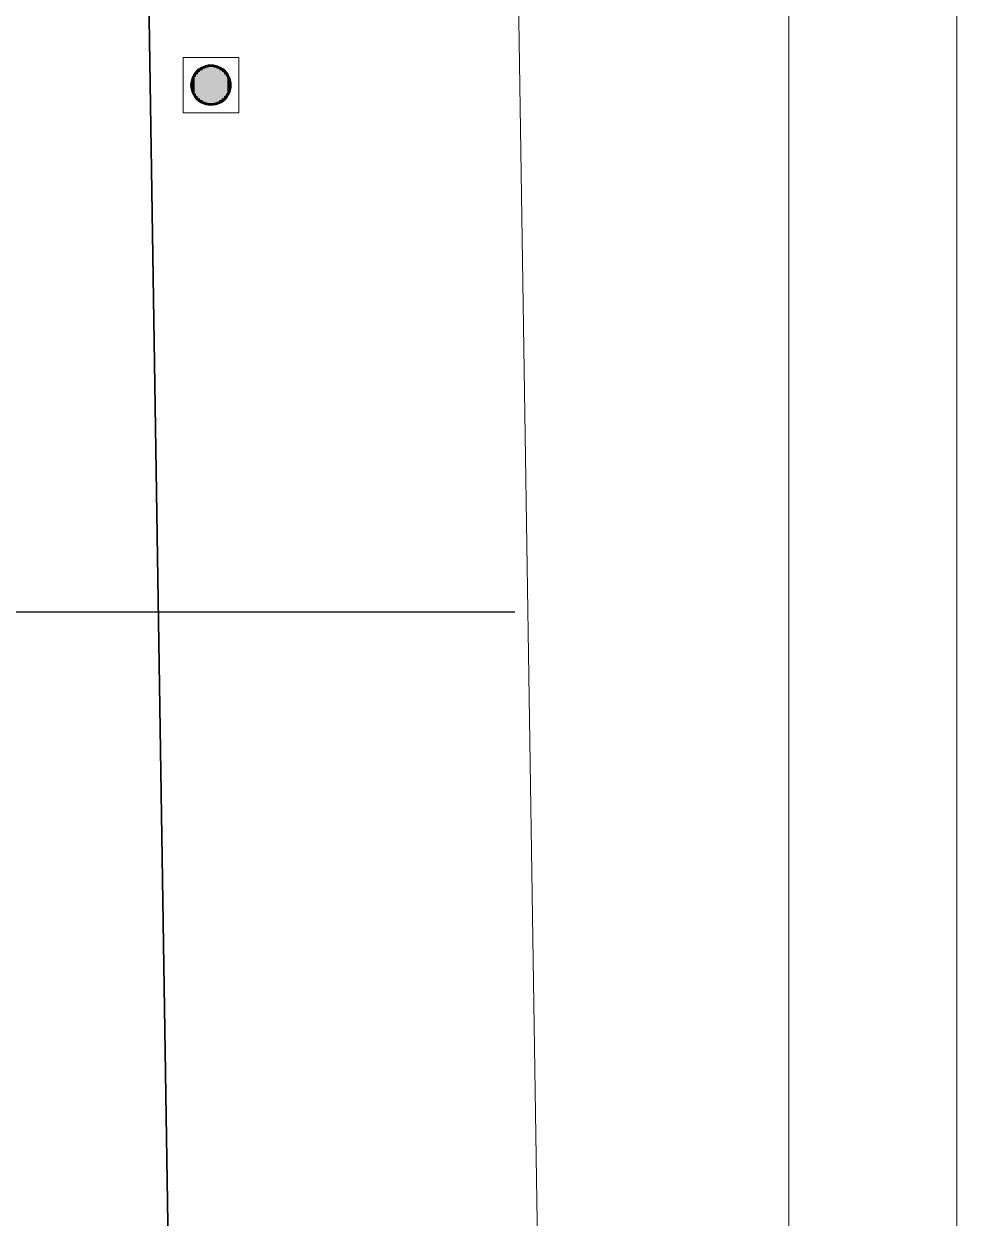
# Model space of a CAD drawing. Extents: x -1 to 1342, y -35 to 723.
# Drawn here: x 83.5 to 134.1, y 184.1 to 248.7 of the extents above; entities that cross this region are included whole.
import ezdxf
from ezdxf.lldxf.tags import DXFTag

# ---------------------------------------------------------------- set-up
doc = ezdxf.new("R2010")
doc.units = 0
doc.layers.get('0').update_dxf_attribs({"lineweight": 18})
for name, color, linetype, lineweight in [('-1._UG_2_005 Situation', 7, 'Continuous', 18), ('-1._UG_3_000-3 Kataster Parzellengrenzen', 7, 'Continuous', 25), ('-1._UG_3_200 Schnittlinien', 7, 'Continuous', 25), ('-1._UG_3_320 Sanitär Neu', 7, 'Continuous', 25)]:
    doc.layers.add(name, color=color, linetype=linetype, lineweight=lineweight)
doc.layers.add('X_Geometrie', color=3, linetype='Continuous', lineweight=18, true_color=0x00ff00)
tags = doc.linetypes.add('Strich 1_0.5mm', pattern=[0.0055, 0.005, -0.0005]).pattern_tags.tags
tags[6:7] = [DXFTag(74, 4), DXFTag(75, 0), DXFTag(340, '0'), DXFTag(46, 1.0), DXFTag(50, 0.0), DXFTag(44, 0.0), DXFTag(45, 0.0)]
tags[4:5] = [DXFTag(74, 4), DXFTag(75, 0), DXFTag(340, '0'), DXFTag(46, 1.0), DXFTag(50, 0.0), DXFTag(44, 0.0), DXFTag(45, 0.0)]
tags = doc.linetypes.add('Strichpunkt 6_2_2mm Schnitt', pattern=[0.5, 0.3, -0.1, 0, -0.1]).pattern_tags.tags
tags[10:11] = [DXFTag(74, 4), DXFTag(75, 0), DXFTag(340, '0'), DXFTag(46, 1.0), DXFTag(50, 0.0), DXFTag(44, 0.0), DXFTag(45, 0.0)]
tags[8:9] = [DXFTag(74, 4), DXFTag(75, 0), DXFTag(340, '0'), DXFTag(46, 1.0), DXFTag(50, 0.0), DXFTag(44, 0.0), DXFTag(45, 0.0)]
tags[6:7] = [DXFTag(74, 4), DXFTag(75, 0), DXFTag(340, '0'), DXFTag(46, 1.0), DXFTag(50, 0.0), DXFTag(44, 0.0), DXFTag(45, 0.0)]
tags[4:5] = [DXFTag(74, 4), DXFTag(75, 0), DXFTag(340, '0'), DXFTag(46, 1.0), DXFTag(50, 0.0), DXFTag(44, 0.0), DXFTag(45, 0.0)]

# ---------------------------------------------------------------- blocks, each defined once
blk = doc.blocks.new('Blockreferenz-A0SKLQITLL', base_point=(106.712, 115.326))
at = {"color": 0, "linetype": 'ByBlock', "lineweight": -2, "ltscale": 130000}
blk.add_line((106.712, 483.996), (111.419, 178.853), dxfattribs=at)
blk = doc.blocks.new('Polylinie-A0SKLQLFLL', base_point=(124.963, 97.02))
at = {"color": 0, "linetype": 'ByBlock', "lineweight": -2, "ltscale": 0.18}
for p, q in [((124.963, 501.738), (124.963, 115.719)), ((134.079, 119.141), (134.041, 492.658))]:
    blk.add_line(p, q, dxfattribs=at)
blk = doc.blocks.new('Referenz-A0SKLQRXLL', base_point=(5, 5))
at = {"layer": '-1._UG_3_000-3 Kataster Parzellengrenzen', "color": 0, "linetype": 'Continuous', "lineweight": -2, "ltscale": 62.5}
for p, q in [((91.422, 178.526), (86.399, 504.09)), ((86.399, 504.09), (91.422, 178.526))]:
    blk.add_line(p, q, dxfattribs=at)
at = {"layer": '-1._UG_3_200 Schnittlinien', "color": 0, "linetype": 'Strichpunkt 6_2_2mm Schnitt', "lineweight": -2, "ltscale": 62.5}
blk.add_line((70.127, 216.906), (110.127, 216.906), dxfattribs=at)
at = {"layer": '-1._UG_3_320 Sanitär Neu', "color": 0, "lineweight": 13}
for p, q in [((92.173, 246.928), (92.173, 243.928)), ((95.173, 246.928), (92.173, 246.928)), ((95.173, 243.928), (95.173, 246.928)), ((92.807, 245.928), (92.693, 245.928)), ((92.807, 244.928), (92.693, 244.928)), ((92.173, 243.928), (95.173, 243.928))]:
    blk.add_line(p, q, dxfattribs=at)
at = {"layer": '-1._UG_3_320 Sanitär Neu', "color": 0, "linetype": 'Continuous', "lineweight": 13, "ltscale": 16.9}
for p, q in [((93.123, 246.381), (93.003, 246.301)), ((93.252, 246.444), (93.123, 246.381)), ((93.388, 246.491), (93.252, 246.444)), ((93.414, 246.394), (93.29, 246.352)), ((93.529, 246.519), (93.388, 246.491)), ((93.542, 246.42), (93.414, 246.394)), ((93.673, 246.528), (93.529, 246.519)), ((93.673, 246.428), (93.542, 246.42)), ((93.817, 246.519), (93.673, 246.528)), ((93.804, 246.42), (93.673, 246.428)), ((93.932, 246.394), (93.804, 246.42)), ((93.958, 246.491), (93.817, 246.519)), ((94.056, 246.352), (93.932, 246.394)), ((94.094, 246.444), (93.958, 246.491)), ((94.223, 246.381), (94.094, 246.444)), ((94.343, 246.301), (94.223, 246.381)), ((92.61, 245.713), (92.582, 245.572)), ((92.657, 245.849), (92.61, 245.713)), ((92.72, 245.978), (92.657, 245.849)), ((92.749, 245.811), (92.707, 245.687)), ((92.8, 246.098), (92.72, 245.978)), ((92.807, 245.928), (92.749, 245.811)), ((92.895, 246.206), (92.8, 246.098)), ((92.88, 246.037), (92.807, 245.928)), ((92.966, 246.135), (92.88, 246.037)), ((93.003, 246.301), (92.895, 246.206)), ((93.064, 246.222), (92.966, 246.135)), ((93.173, 246.294), (93.064, 246.222)), ((93.29, 246.352), (93.173, 246.294)), ((94.173, 246.294), (94.056, 246.352)), ((94.282, 246.222), (94.173, 246.294)), ((94.38, 246.135), (94.282, 246.222)), ((94.451, 246.206), (94.343, 246.301)), ((94.466, 246.037), (94.38, 246.135)), ((94.546, 246.098), (94.451, 246.206)), ((94.539, 245.928), (94.466, 246.037)), ((94.597, 245.811), (94.539, 245.928)), ((94.626, 245.978), (94.546, 246.098)), ((94.639, 245.687), (94.597, 245.811)), ((94.689, 245.849), (94.626, 245.978)), ((94.736, 245.713), (94.689, 245.849)), ((94.764, 245.572), (94.736, 245.713)), ((92.582, 245.572), (92.573, 245.428)), ((92.573, 245.428), (92.582, 245.285)), ((92.582, 245.285), (92.61, 245.144)), ((92.61, 245.144), (92.657, 245.007)), ((92.682, 245.559), (92.673, 245.428)), ((92.673, 245.428), (92.682, 245.298)), ((92.707, 245.687), (92.682, 245.559)), ((92.682, 245.298), (92.707, 245.169)), ((92.707, 245.169), (92.749, 245.046)), ((94.597, 245.046), (94.639, 245.169)), ((94.664, 245.559), (94.639, 245.687)), ((94.639, 245.169), (94.664, 245.298)), ((94.673, 245.428), (94.664, 245.559)), ((94.664, 245.298), (94.673, 245.428)), ((94.689, 245.007), (94.736, 245.144)), ((94.736, 245.144), (94.764, 245.285)), ((94.773, 245.428), (94.764, 245.572)), ((94.764, 245.285), (94.773, 245.428)), ((92.657, 245.007), (92.72, 244.878)), ((92.72, 244.878), (92.8, 244.759)), ((92.749, 245.046), (92.807, 244.928)), ((92.8, 244.759), (92.895, 244.65)), ((92.807, 244.928), (92.88, 244.819)), ((92.88, 244.819), (92.966, 244.721)), ((92.895, 244.65), (93.003, 244.556)), ((92.966, 244.721), (93.064, 244.635)), ((93.003, 244.556), (93.123, 244.476)), ((93.064, 244.635), (93.173, 244.562)), ((93.123, 244.476), (93.252, 244.412)), ((93.173, 244.562), (93.29, 244.504)), ((93.29, 244.504), (93.414, 244.462)), ((93.414, 244.462), (93.542, 244.437)), ((93.542, 244.437), (93.673, 244.428)), ((93.673, 244.428), (93.804, 244.437)), ((93.804, 244.437), (93.932, 244.462)), ((93.932, 244.462), (94.056, 244.504)), ((94.056, 244.504), (94.173, 244.562)), ((94.094, 244.412), (94.223, 244.476)), ((94.173, 244.562), (94.282, 244.635)), ((94.223, 244.476), (94.343, 244.556)), ((94.282, 244.635), (94.38, 244.721)), ((94.343, 244.556), (94.451, 244.65)), ((94.38, 244.721), (94.466, 244.819)), ((94.451, 244.65), (94.546, 244.759)), ((94.466, 244.819), (94.539, 244.928)), ((94.539, 244.928), (94.597, 245.046)), ((94.546, 244.759), (94.626, 244.878)), ((94.626, 244.878), (94.689, 245.007)), ((93.252, 244.412), (93.388, 244.366)), ((93.388, 244.366), (93.529, 244.338)), ((93.529, 244.338), (93.673, 244.328)), ((93.673, 244.328), (93.817, 244.338)), ((93.817, 244.338), (93.958, 244.366)), ((93.958, 244.366), (94.094, 244.412))]:
    blk.add_line(p, q, dxfattribs=at)
at = {"layer": '-1._UG_3_320 Sanitär Neu', "color": 0, "linetype": 'Continuous', "lineweight": 0, "ltscale": 0.0169}
for points in [[(93.026, 246.318), (93.085, 246.318), (93.085, 246.354)], [(93.085, 246.354), (93.174, 246.354), (93.174, 246.408)], [(93.085, 246.291), (93.174, 246.291), (93.085, 246.354)], [(93.174, 246.291), (93.174, 246.354), (93.085, 246.354)], [(93.174, 246.408), (93.219, 246.408), (93.219, 246.427)], [(93.174, 246.319), (93.219, 246.319), (93.174, 246.408)], [(93.219, 246.319), (93.219, 246.408), (93.174, 246.408)], [(93.219, 246.427), (93.333, 246.427), (93.333, 246.474)], [(93.219, 246.366), (93.333, 246.366), (93.219, 246.427)], [(93.333, 246.366), (93.333, 246.427), (93.219, 246.427)], [(93.219, 246.319), (93.364, 246.319), (93.364, 246.379)], [(93.219, 246.319), (93.333, 246.366), (93.219, 246.366)], [(93.333, 246.474), (93.364, 246.474), (93.364, 246.482)], [(93.333, 246.379), (93.364, 246.379), (93.333, 246.474)], [(93.364, 246.379), (93.364, 246.474), (93.333, 246.474)], [(93.333, 246.366), (93.364, 246.379), (93.333, 246.379)], [(93.364, 246.482), (93.501, 246.482), (93.501, 246.515)], [(93.364, 246.412), (93.501, 246.412), (93.364, 246.482)], [(93.501, 246.412), (93.501, 246.482), (93.364, 246.482)], [(93.364, 246.379), (93.517, 246.379), (93.517, 246.416)], [(93.364, 246.379), (93.501, 246.412), (93.364, 246.412)], [(93.364, 244.477), (93.514, 244.477), (93.364, 246.379)], [(93.517, 244.441), (93.517, 246.379), (93.364, 246.379)], [(93.501, 246.515), (93.517, 246.515), (93.517, 246.516)], [(93.501, 246.416), (93.517, 246.416), (93.501, 246.515)], [(93.517, 246.416), (93.517, 246.515), (93.501, 246.515)], [(93.501, 246.412), (93.517, 246.416), (93.501, 246.416)], [(93.517, 246.516), (93.673, 246.516), (93.673, 246.528)], [(93.517, 246.428), (93.673, 246.428), (93.517, 246.516)], [(93.673, 246.428), (93.673, 246.516), (93.517, 246.516)], [(93.517, 246.416), (93.673, 246.428), (93.517, 246.428)], [(93.517, 246.416), (93.673, 246.416), (93.673, 246.428)], [(93.517, 244.441), (93.672, 244.441), (93.517, 246.416)], [(93.673, 244.428), (93.673, 246.416), (93.517, 246.416)], [(93.673, 246.428), (93.812, 246.428), (93.673, 246.528)], [(93.69, 246.516), (93.829, 246.516), (93.673, 246.528)], [(93.829, 246.416), (93.812, 246.428), (93.673, 246.428)], [(93.673, 244.441), (93.829, 244.441), (93.673, 246.428)], [(93.674, 246.416), (93.829, 246.416), (93.673, 246.428)], [(93.829, 244.441), (93.829, 246.416), (93.674, 246.416)], [(93.829, 246.416), (93.829, 246.516), (93.69, 246.516)], [(93.829, 246.416), (93.844, 246.416), (93.829, 246.516)], [(93.83, 246.515), (93.845, 246.515), (93.829, 246.516)], [(93.845, 246.412), (93.844, 246.416), (93.829, 246.416)], [(93.829, 244.477), (93.982, 244.477), (93.829, 246.416)], [(93.832, 246.379), (93.982, 246.379), (93.829, 246.416)], [(93.845, 246.412), (93.845, 246.515), (93.83, 246.515)], [(93.982, 244.477), (93.982, 246.379), (93.832, 246.379)], [(93.845, 246.412), (93.949, 246.412), (93.845, 246.515)], [(93.878, 246.482), (93.982, 246.482), (93.845, 246.515)], [(93.982, 246.379), (93.949, 246.412), (93.845, 246.412)], [(93.982, 246.379), (93.982, 246.482), (93.878, 246.482)], [(93.982, 246.379), (94.009, 246.379), (93.982, 246.482)], [(93.984, 246.474), (94.013, 246.474), (93.982, 246.482)], [(94.013, 246.366), (94.009, 246.379), (93.982, 246.379)], [(93.982, 244.537), (94.127, 244.537), (93.982, 246.379)], [(93.987, 246.319), (94.127, 246.319), (93.982, 246.379)], [(94.013, 246.366), (94.013, 246.474), (93.984, 246.474)], [(94.013, 246.366), (94.092, 246.366), (94.013, 246.474)], [(94.048, 246.427), (94.127, 246.427), (94.013, 246.474)], [(94.127, 246.319), (94.092, 246.366), (94.013, 246.366)], [(94.127, 246.319), (94.127, 246.427), (94.048, 246.427)], [(94.127, 246.319), (94.163, 246.319), (94.127, 246.427)], [(94.133, 246.408), (94.172, 246.408), (94.127, 246.427)], [(94.172, 246.291), (94.172, 246.408), (94.133, 246.408)], [(94.172, 246.291), (94.233, 246.291), (94.172, 246.408)], [(94.2, 246.354), (94.261, 246.354), (94.172, 246.408)], [(94.261, 246.237), (94.261, 246.354), (94.2, 246.354)], [(94.261, 246.237), (94.302, 246.237), (94.261, 246.354)], [(94.273, 246.318), (94.32, 246.318), (94.261, 246.354)], [(92.587, 245.601), (92.627, 245.601), (92.627, 245.769)], [(92.587, 245.6), (92.627, 245.6), (92.627, 245.768)], [(92.627, 245.769), (92.676, 245.769), (92.676, 245.886)], [(92.627, 245.768), (92.673, 245.768), (92.673, 245.88)], [(92.627, 245.088), (92.669, 245.088), (92.627, 245.769)], [(92.676, 245.503), (92.676, 245.769), (92.627, 245.769)], [(92.652, 245.353), (92.676, 245.353), (92.627, 245.769)], [(92.658, 245.503), (92.676, 245.503), (92.627, 245.769)], [(92.627, 245.088), (92.666, 245.088), (92.627, 245.768)], [(92.673, 244.977), (92.673, 245.768), (92.627, 245.768)], [(92.673, 245.88), (92.685, 245.88), (92.685, 245.909)], [(92.673, 245.585), (92.685, 245.585), (92.673, 245.88)], [(92.685, 245.585), (92.685, 245.88), (92.673, 245.88)], [(92.676, 245.886), (92.693, 245.886), (92.693, 245.928)], [(92.676, 245.618), (92.693, 245.618), (92.676, 245.886)], [(92.693, 245.618), (92.693, 245.886), (92.676, 245.886)], [(92.685, 245.909), (92.693, 245.909), (92.693, 245.928)], [(92.685, 245.616), (92.693, 245.616), (92.685, 245.909)], [(92.693, 245.616), (92.693, 245.909), (92.685, 245.909)], [(92.685, 245.585), (92.722, 245.585), (92.722, 245.737)], [(92.693, 245.928), (92.722, 245.928), (92.722, 245.975)], [(92.693, 245.737), (92.722, 245.737), (92.693, 245.928)], [(92.722, 245.737), (92.722, 245.928), (92.693, 245.928)], [(92.693, 245.651), (92.698, 245.651), (92.693, 245.928)], [(92.698, 245.651), (92.698, 245.928), (92.693, 245.928)], [(92.693, 245.616), (92.722, 245.737), (92.693, 245.737)], [(92.698, 245.794), (92.742, 245.794), (92.698, 245.928)], [(92.742, 245.794), (92.742, 245.928), (92.698, 245.928)], [(92.698, 245.651), (92.742, 245.794), (92.698, 245.794)], [(92.722, 245.975), (92.782, 245.975), (92.782, 246.073)], [(92.722, 245.882), (92.782, 245.882), (92.722, 245.975)], [(92.782, 245.882), (92.782, 245.975), (92.722, 245.975)], [(92.722, 245.737), (92.782, 245.882), (92.722, 245.882)], [(92.722, 245.737), (92.782, 245.737), (92.782, 245.882)], [(92.722, 245.119), (92.771, 245.119), (92.722, 245.737)], [(92.782, 244.974), (92.782, 245.737), (92.722, 245.737)], [(92.742, 245.794), (92.807, 245.928), (92.742, 245.928)], [(92.782, 246.073), (92.783, 246.073), (92.783, 246.075)], [(92.782, 245.884), (92.783, 245.884), (92.782, 246.073)], [(92.783, 245.884), (92.783, 246.073), (92.782, 246.073)], [(92.782, 245.882), (92.864, 245.882), (92.864, 246.016)], [(92.782, 245.882), (92.783, 245.884), (92.782, 245.884)], [(92.782, 244.974), (92.853, 244.974), (92.782, 245.882)], [(92.864, 244.84), (92.864, 245.882), (92.782, 245.882)], [(92.783, 246.075), (92.864, 246.075), (92.864, 246.17)], [(92.783, 246.016), (92.864, 246.016), (92.783, 246.075)], [(92.864, 246.016), (92.864, 246.075), (92.783, 246.075)], [(92.783, 245.884), (92.864, 246.016), (92.783, 246.016)], [(92.864, 246.17), (92.895, 246.17), (92.895, 246.206)], [(92.864, 246.053), (92.895, 246.053), (92.864, 246.17)], [(92.895, 246.053), (92.895, 246.17), (92.864, 246.17)], [(92.864, 246.016), (92.966, 246.016), (92.966, 246.135)], [(92.864, 246.016), (92.895, 246.053), (92.864, 246.053)], [(92.864, 244.84), (92.956, 244.84), (92.864, 246.016)], [(92.966, 244.721), (92.966, 246.016), (92.864, 246.016)], [(92.895, 246.206), (92.966, 246.206), (92.966, 246.266)], [(92.895, 246.135), (92.966, 246.135), (92.895, 246.206)], [(92.966, 246.135), (92.966, 246.206), (92.895, 246.206)], [(92.895, 246.053), (92.966, 246.135), (92.895, 246.135)], [(92.966, 246.266), (93.026, 246.266), (93.026, 246.318)], [(92.966, 246.187), (93.026, 246.187), (92.966, 246.266)], [(93.026, 246.187), (93.026, 246.266), (92.966, 246.266)], [(92.966, 246.135), (93.085, 246.135), (93.085, 246.237)], [(92.966, 246.135), (93.026, 246.187), (92.966, 246.187)], [(92.966, 244.721), (93.077, 244.721), (92.966, 246.135)], [(93.085, 244.619), (93.085, 246.135), (92.966, 246.135)], [(93.026, 246.237), (93.085, 246.237), (93.026, 246.318)], [(93.085, 246.237), (93.085, 246.318), (93.026, 246.318)], [(93.026, 246.187), (93.085, 246.237), (93.026, 246.237)], [(93.085, 246.237), (93.219, 246.237), (93.219, 246.319)], [(93.085, 246.237), (93.174, 246.291), (93.085, 246.291)], [(93.085, 244.619), (93.213, 244.619), (93.085, 246.237)], [(93.219, 244.537), (93.219, 246.237), (93.085, 246.237)], [(93.174, 246.291), (93.219, 246.319), (93.174, 246.319)], [(93.219, 244.537), (93.359, 244.537), (93.219, 246.319)], [(93.364, 244.477), (93.364, 246.319), (93.219, 246.319)], [(94.127, 244.537), (94.127, 246.319), (93.987, 246.319)], [(94.172, 246.291), (94.163, 246.319), (94.127, 246.319)], [(94.127, 244.619), (94.261, 244.619), (94.127, 246.319)], [(94.133, 246.237), (94.261, 246.237), (94.127, 246.319)], [(94.261, 244.619), (94.261, 246.237), (94.133, 246.237)], [(94.261, 246.237), (94.233, 246.291), (94.172, 246.291)], [(94.32, 246.187), (94.302, 246.237), (94.261, 246.237)], [(94.261, 244.721), (94.38, 244.721), (94.261, 246.237)], [(94.269, 246.135), (94.38, 246.135), (94.261, 246.237)], [(94.38, 244.721), (94.38, 246.135), (94.269, 246.135)], [(94.32, 246.187), (94.32, 246.318), (94.273, 246.318)], [(94.32, 246.187), (94.363, 246.187), (94.32, 246.318)], [(94.337, 246.266), (94.38, 246.266), (94.32, 246.318)], [(94.38, 246.135), (94.363, 246.187), (94.32, 246.187)], [(94.38, 246.135), (94.38, 246.266), (94.337, 246.266)], [(94.38, 246.135), (94.423, 246.135), (94.38, 246.266)], [(94.4, 246.206), (94.451, 246.206), (94.38, 246.266)], [(94.451, 246.053), (94.423, 246.135), (94.38, 246.135)], [(94.38, 244.84), (94.482, 244.84), (94.38, 246.135)], [(94.389, 246.016), (94.482, 246.016), (94.38, 246.135)], [(94.482, 244.84), (94.482, 246.016), (94.389, 246.016)], [(94.451, 246.053), (94.451, 246.206), (94.4, 246.206)], [(94.451, 246.053), (94.476, 246.053), (94.451, 246.206)], [(94.457, 246.17), (94.482, 246.17), (94.451, 246.206)], [(94.482, 246.016), (94.476, 246.053), (94.451, 246.053)], [(94.482, 246.016), (94.482, 246.17), (94.457, 246.17)], [(94.482, 246.016), (94.525, 246.016), (94.482, 246.17)], [(94.509, 246.075), (94.563, 246.075), (94.482, 246.17)], [(94.563, 245.884), (94.525, 246.016), (94.482, 246.016)], [(94.482, 244.974), (94.564, 244.974), (94.482, 246.016)], [(94.493, 245.882), (94.564, 245.882), (94.482, 246.016)], [(94.564, 244.974), (94.564, 245.882), (94.493, 245.882)], [(94.563, 245.884), (94.563, 246.075), (94.509, 246.075)], [(94.563, 245.884), (94.564, 245.884), (94.563, 246.075)], [(94.563, 246.073), (94.564, 246.073), (94.563, 246.075)], [(94.564, 245.882), (94.564, 246.073), (94.563, 246.073)], [(94.564, 245.882), (94.564, 245.884), (94.563, 245.884)], [(94.564, 245.882), (94.598, 245.882), (94.564, 246.073)], [(94.582, 245.975), (94.624, 245.975), (94.564, 246.073)], [(94.624, 245.737), (94.598, 245.882), (94.564, 245.882)], [(94.564, 245.119), (94.624, 245.119), (94.564, 245.882)], [(94.575, 245.737), (94.624, 245.737), (94.564, 245.882)], [(94.624, 245.119), (94.624, 245.737), (94.575, 245.737)], [(94.624, 245.737), (94.624, 245.975), (94.582, 245.975)], [(94.624, 245.737), (94.643, 245.737), (94.624, 245.975)], [(94.628, 245.928), (94.653, 245.928), (94.624, 245.975)], [(94.653, 245.616), (94.643, 245.737), (94.624, 245.737)], [(94.624, 245.272), (94.661, 245.272), (94.624, 245.737)], [(94.636, 245.585), (94.661, 245.585), (94.624, 245.737)], [(94.653, 245.616), (94.653, 245.928), (94.628, 245.928)], [(94.653, 245.616), (94.66, 245.616), (94.653, 245.928)], [(94.653, 245.909), (94.661, 245.909), (94.653, 245.928)], [(94.661, 245.585), (94.661, 245.909), (94.653, 245.909)], [(94.661, 245.585), (94.669, 245.585), (94.661, 245.909)], [(94.661, 245.88), (94.673, 245.88), (94.661, 245.909)], [(94.673, 245.428), (94.673, 245.88), (94.661, 245.88)], [(94.673, 245.088), (94.719, 245.088), (94.673, 245.88)], [(94.679, 245.768), (94.719, 245.768), (94.673, 245.88)], [(94.719, 245.088), (94.719, 245.768), (94.679, 245.768)], [(94.719, 245.256), (94.759, 245.256), (94.719, 245.768)], [(94.732, 245.6), (94.759, 245.6), (94.719, 245.768)], [(92.573, 245.428), (92.587, 245.428), (92.587, 245.601)], [(92.573, 245.428), (92.587, 245.428), (92.587, 245.6)], [(92.587, 245.256), (92.587, 245.428), (92.573, 245.428)], [(92.587, 245.256), (92.587, 245.428), (92.573, 245.428)], [(92.587, 245.256), (92.614, 245.256), (92.587, 245.601)], [(92.627, 245.088), (92.627, 245.601), (92.587, 245.601)], [(92.587, 245.256), (92.614, 245.256), (92.587, 245.6)], [(92.627, 245.088), (92.627, 245.6), (92.587, 245.6)], [(92.627, 245.088), (92.614, 245.256), (92.587, 245.256)], [(92.627, 245.088), (92.614, 245.256), (92.587, 245.256)], [(92.673, 244.977), (92.666, 245.088), (92.627, 245.088)], [(92.676, 244.97), (92.669, 245.088), (92.627, 245.088)], [(92.676, 244.97), (92.676, 245.353), (92.652, 245.353)], [(92.676, 245.353), (92.676, 245.503), (92.658, 245.503)], [(92.673, 245.428), (92.685, 245.585), (92.673, 245.585)], [(92.673, 245.428), (92.685, 245.428), (92.685, 245.585)], [(92.673, 244.977), (92.685, 244.977), (92.673, 245.428)], [(92.677, 245.272), (92.685, 245.272), (92.673, 245.428)], [(92.685, 245.272), (92.685, 245.428), (92.673, 245.428)], [(92.676, 245.503), (92.693, 245.618), (92.676, 245.618)], [(92.676, 244.97), (92.691, 244.97), (92.676, 245.353)], [(92.681, 245.238), (92.693, 245.238), (92.676, 245.353)], [(92.685, 244.947), (92.685, 245.272), (92.677, 245.272)], [(92.693, 244.928), (92.693, 245.238), (92.681, 245.238)], [(92.685, 245.585), (92.693, 245.616), (92.685, 245.616)], [(92.685, 245.272), (92.71, 245.272), (92.685, 245.585)], [(92.722, 245.119), (92.722, 245.585), (92.685, 245.585)], [(92.685, 244.947), (92.692, 244.947), (92.685, 245.272)], [(92.686, 245.24), (92.693, 245.24), (92.685, 245.272)], [(92.722, 245.119), (92.71, 245.272), (92.685, 245.272)], [(92.693, 244.929), (92.693, 245.24), (92.686, 245.24)], [(92.693, 245.618), (92.698, 245.651), (92.693, 245.651)], [(92.693, 244.929), (92.718, 244.929), (92.693, 245.24)], [(92.703, 245.119), (92.722, 245.119), (92.693, 245.24)], [(92.693, 244.928), (92.698, 244.928), (92.693, 245.238)], [(92.694, 245.206), (92.698, 245.206), (92.693, 245.238)], [(92.698, 244.928), (92.698, 245.206), (92.694, 245.206)], [(92.698, 244.928), (92.742, 244.928), (92.698, 245.206)], [(92.721, 245.063), (92.742, 245.063), (92.698, 245.206)], [(92.722, 244.881), (92.722, 245.119), (92.703, 245.119)], [(92.742, 244.928), (92.742, 245.063), (92.721, 245.063)], [(92.722, 244.881), (92.764, 244.881), (92.722, 245.119)], [(92.748, 244.974), (92.782, 244.974), (92.722, 245.119)], [(92.782, 244.974), (92.771, 245.119), (92.722, 245.119)], [(92.742, 244.928), (92.807, 244.928), (92.742, 245.063)], [(94.564, 244.974), (94.624, 244.974), (94.624, 245.119)], [(94.564, 244.974), (94.624, 245.119), (94.564, 245.119)], [(94.624, 245.119), (94.661, 245.272), (94.624, 245.272)], [(94.624, 245.119), (94.653, 245.119), (94.653, 245.24)], [(94.624, 244.929), (94.653, 244.929), (94.624, 245.119)], [(94.653, 244.929), (94.653, 245.119), (94.624, 245.119)], [(94.661, 245.272), (94.661, 245.585), (94.636, 245.585)], [(94.661, 245.585), (94.66, 245.616), (94.653, 245.616)], [(94.653, 245.24), (94.661, 245.24), (94.661, 245.272)], [(94.653, 244.947), (94.661, 244.947), (94.653, 245.24)], [(94.661, 244.947), (94.661, 245.24), (94.653, 245.24)], [(94.673, 245.428), (94.669, 245.585), (94.661, 245.585)], [(94.661, 245.428), (94.673, 245.428), (94.661, 245.585)], [(94.661, 245.272), (94.673, 245.272), (94.673, 245.428)], [(94.661, 245.272), (94.673, 245.428), (94.661, 245.428)], [(94.661, 244.977), (94.673, 244.977), (94.661, 245.272)], [(94.673, 244.977), (94.673, 245.272), (94.661, 245.272)], [(94.673, 244.977), (94.719, 245.088), (94.673, 245.088)], [(94.719, 245.088), (94.759, 245.256), (94.719, 245.256)], [(94.759, 245.256), (94.759, 245.6), (94.732, 245.6)], [(94.759, 245.428), (94.773, 245.428), (94.759, 245.6)], [(94.759, 245.256), (94.773, 245.428), (94.759, 245.428)], [(92.685, 244.947), (92.685, 244.977), (92.673, 244.977)], [(92.693, 244.928), (92.691, 244.97), (92.676, 244.97)], [(92.693, 244.929), (92.692, 244.947), (92.685, 244.947)], [(92.722, 244.881), (92.718, 244.929), (92.693, 244.929)], [(92.782, 244.783), (92.764, 244.881), (92.722, 244.881)], [(92.782, 244.783), (92.782, 244.974), (92.748, 244.974)], [(92.782, 244.783), (92.783, 244.783), (92.782, 244.974)], [(92.782, 244.972), (92.783, 244.972), (92.782, 244.974)], [(92.864, 244.84), (92.853, 244.974), (92.782, 244.974)], [(92.783, 244.782), (92.783, 244.972), (92.782, 244.972)], [(92.783, 244.782), (92.783, 244.783), (92.782, 244.783)], [(92.783, 244.782), (92.837, 244.782), (92.783, 244.972)], [(92.82, 244.84), (92.864, 244.84), (92.783, 244.972)], [(92.864, 244.687), (92.837, 244.782), (92.783, 244.782)], [(92.864, 244.687), (92.864, 244.84), (92.82, 244.84)], [(92.864, 244.687), (92.889, 244.687), (92.864, 244.84)], [(92.87, 244.804), (92.895, 244.804), (92.864, 244.84)], [(92.966, 244.721), (92.956, 244.84), (92.864, 244.84)], [(92.895, 244.65), (92.889, 244.687), (92.864, 244.687)], [(92.895, 244.65), (92.895, 244.804), (92.87, 244.804)], [(92.895, 244.65), (92.946, 244.65), (92.895, 244.804)], [(92.923, 244.721), (92.966, 244.721), (92.895, 244.804)], [(92.966, 244.59), (92.946, 244.65), (92.895, 244.65)], [(92.966, 244.59), (92.966, 244.721), (92.923, 244.721)], [(92.966, 244.59), (93.009, 244.59), (92.966, 244.721)], [(92.983, 244.669), (93.026, 244.669), (92.966, 244.721)], [(93.085, 244.619), (93.077, 244.721), (92.966, 244.721)], [(93.026, 244.538), (93.009, 244.59), (92.966, 244.59)], [(93.026, 244.538), (93.026, 244.669), (92.983, 244.669)], [(93.026, 244.538), (93.073, 244.538), (93.026, 244.669)], [(93.044, 244.619), (93.085, 244.619), (93.026, 244.669)], [(93.085, 244.502), (93.073, 244.538), (93.026, 244.538)], [(93.085, 244.502), (93.085, 244.619), (93.044, 244.619)], [(93.085, 244.502), (93.146, 244.502), (93.085, 244.619)], [(93.113, 244.565), (93.174, 244.565), (93.085, 244.619)], [(93.219, 244.537), (93.213, 244.619), (93.085, 244.619)], [(93.174, 244.448), (93.146, 244.502), (93.085, 244.502)], [(93.174, 244.448), (93.174, 244.565), (93.113, 244.565)], [(93.174, 244.448), (93.213, 244.448), (93.174, 244.565)], [(93.183, 244.537), (93.219, 244.537), (93.174, 244.565)], [(93.219, 244.429), (93.213, 244.448), (93.174, 244.448)], [(93.219, 244.429), (93.219, 244.537), (93.183, 244.537)], [(93.219, 244.429), (93.298, 244.429), (93.219, 244.537)], [(93.254, 244.49), (93.333, 244.49), (93.219, 244.537)], [(93.364, 244.477), (93.359, 244.537), (93.219, 244.537)], [(93.333, 244.382), (93.298, 244.429), (93.219, 244.429)], [(93.333, 244.382), (93.333, 244.49), (93.254, 244.49)], [(93.333, 244.382), (93.362, 244.382), (93.333, 244.49)], [(93.336, 244.477), (93.364, 244.477), (93.333, 244.49)], [(93.364, 244.375), (93.364, 244.477), (93.336, 244.477)], [(93.364, 244.375), (93.468, 244.375), (93.364, 244.477)], [(93.397, 244.444), (93.501, 244.444), (93.364, 244.477)], [(93.517, 244.441), (93.514, 244.477), (93.364, 244.477)], [(93.501, 244.342), (93.501, 244.444), (93.397, 244.444)], [(93.501, 244.342), (93.516, 244.342), (93.501, 244.444)], [(93.501, 244.441), (93.517, 244.441), (93.501, 244.444)], [(93.517, 244.341), (93.517, 244.441), (93.501, 244.441)], [(93.517, 244.341), (93.656, 244.341), (93.517, 244.441)], [(93.534, 244.428), (93.673, 244.428), (93.517, 244.441)], [(93.673, 244.428), (93.672, 244.441), (93.517, 244.441)], [(93.673, 244.328), (93.673, 244.428), (93.534, 244.428)], [(93.673, 244.428), (93.829, 244.428), (93.829, 244.441)], [(93.673, 244.428), (93.829, 244.441), (93.673, 244.441)], [(93.673, 244.341), (93.829, 244.341), (93.673, 244.428)], [(93.829, 244.341), (93.829, 244.428), (93.673, 244.428)], [(93.829, 244.441), (93.982, 244.477), (93.829, 244.477)], [(93.829, 244.441), (93.845, 244.441), (93.845, 244.444)], [(93.829, 244.342), (93.845, 244.342), (93.829, 244.441)], [(93.845, 244.342), (93.845, 244.441), (93.829, 244.441)], [(93.845, 244.444), (93.982, 244.444), (93.982, 244.477)], [(93.845, 244.375), (93.982, 244.375), (93.845, 244.444)], [(93.982, 244.375), (93.982, 244.444), (93.845, 244.444)], [(93.982, 244.477), (94.127, 244.537), (93.982, 244.537)], [(93.982, 244.477), (94.013, 244.477), (94.013, 244.49)], [(93.982, 244.382), (94.013, 244.382), (93.982, 244.477)], [(94.013, 244.382), (94.013, 244.477), (93.982, 244.477)], [(94.013, 244.49), (94.127, 244.49), (94.127, 244.537)], [(94.013, 244.429), (94.127, 244.429), (94.013, 244.49)], [(94.127, 244.429), (94.127, 244.49), (94.013, 244.49)], [(94.013, 244.382), (94.127, 244.429), (94.013, 244.429)], [(94.127, 244.537), (94.261, 244.619), (94.127, 244.619)], [(94.127, 244.537), (94.172, 244.537), (94.172, 244.565)], [(94.127, 244.448), (94.172, 244.448), (94.127, 244.537)], [(94.172, 244.448), (94.172, 244.537), (94.127, 244.537)], [(94.127, 244.429), (94.172, 244.448), (94.127, 244.448)], [(94.172, 244.565), (94.261, 244.565), (94.261, 244.619)], [(94.172, 244.502), (94.261, 244.502), (94.172, 244.565)], [(94.261, 244.502), (94.261, 244.565), (94.172, 244.565)], [(94.172, 244.448), (94.261, 244.502), (94.172, 244.502)], [(94.261, 244.619), (94.38, 244.721), (94.261, 244.721)], [(94.261, 244.619), (94.32, 244.619), (94.32, 244.669)], [(94.261, 244.538), (94.32, 244.538), (94.261, 244.619)], [(94.32, 244.538), (94.32, 244.619), (94.261, 244.619)], [(94.261, 244.502), (94.32, 244.538), (94.261, 244.538)], [(94.32, 244.669), (94.38, 244.669), (94.38, 244.721)], [(94.32, 244.59), (94.38, 244.59), (94.32, 244.669)], [(94.38, 244.59), (94.38, 244.669), (94.32, 244.669)], [(94.32, 244.538), (94.38, 244.59), (94.32, 244.59)], [(94.38, 244.721), (94.482, 244.84), (94.38, 244.84)], [(94.38, 244.721), (94.451, 244.721), (94.451, 244.804)], [(94.38, 244.65), (94.451, 244.65), (94.38, 244.721)], [(94.451, 244.65), (94.451, 244.721), (94.38, 244.721)], [(94.38, 244.59), (94.451, 244.65), (94.38, 244.65)], [(94.451, 244.804), (94.482, 244.804), (94.482, 244.84)], [(94.451, 244.687), (94.482, 244.687), (94.451, 244.804)], [(94.482, 244.687), (94.482, 244.804), (94.451, 244.804)], [(94.451, 244.65), (94.482, 244.687), (94.451, 244.687)], [(94.482, 244.84), (94.564, 244.974), (94.482, 244.974)], [(94.482, 244.84), (94.563, 244.84), (94.563, 244.972)], [(94.482, 244.782), (94.563, 244.782), (94.482, 244.84)], [(94.563, 244.782), (94.563, 244.84), (94.482, 244.84)], [(94.482, 244.687), (94.563, 244.782), (94.482, 244.782)], [(94.563, 244.972), (94.564, 244.972), (94.564, 244.974)], [(94.563, 244.783), (94.564, 244.783), (94.563, 244.972)], [(94.564, 244.783), (94.564, 244.972), (94.563, 244.972)], [(94.563, 244.782), (94.564, 244.783), (94.563, 244.783)], [(94.564, 244.881), (94.624, 244.881), (94.564, 244.974)], [(94.624, 244.881), (94.624, 244.974), (94.564, 244.974)], [(94.564, 244.783), (94.624, 244.881), (94.564, 244.881)], [(94.624, 244.881), (94.653, 244.929), (94.624, 244.929)], [(94.653, 244.929), (94.661, 244.947), (94.653, 244.947)], [(94.661, 244.947), (94.673, 244.977), (94.661, 244.977)], [(93.364, 244.375), (93.362, 244.382), (93.333, 244.382)], [(93.501, 244.342), (93.468, 244.375), (93.364, 244.375)], [(93.517, 244.341), (93.516, 244.342), (93.501, 244.342)], [(93.673, 244.328), (93.656, 244.341), (93.517, 244.341)], [(93.673, 244.328), (93.829, 244.341), (93.673, 244.341)], [(93.829, 244.341), (93.845, 244.342), (93.829, 244.342)], [(93.845, 244.342), (93.982, 244.375), (93.845, 244.375)], [(93.982, 244.375), (94.013, 244.382), (93.982, 244.382)]]:
    blk.add_solid(points, dxfattribs=at)

msp = doc.modelspace()

# ---------------------------------------------------------------- block references
at = {"layer": '-1._UG_2_005 Situation', "color": 9, "linetype": 'Strich 1_0.5mm', "lineweight": 13, "ltscale": 130, "true_color": 0xc0c0c0}
msp.add_blockref('Blockreferenz-A0SKLQITLL', (106.712, 115.326), dxfattribs=at)
at = {"color": 8, "lineweight": 25, "ltscale": 0.25, "true_color": 0x808080}
msp.add_blockref('Referenz-A0SKLQRXLL', (5, 5), dxfattribs=at)
at = {"layer": 'X_Geometrie', "color": 9, "ltscale": 0.18, "true_color": 0xc0c0c0}
msp.add_blockref('Polylinie-A0SKLQLFLL', (124.963, 97.02), dxfattribs=at)

doc.saveas('drawing.dxf')
